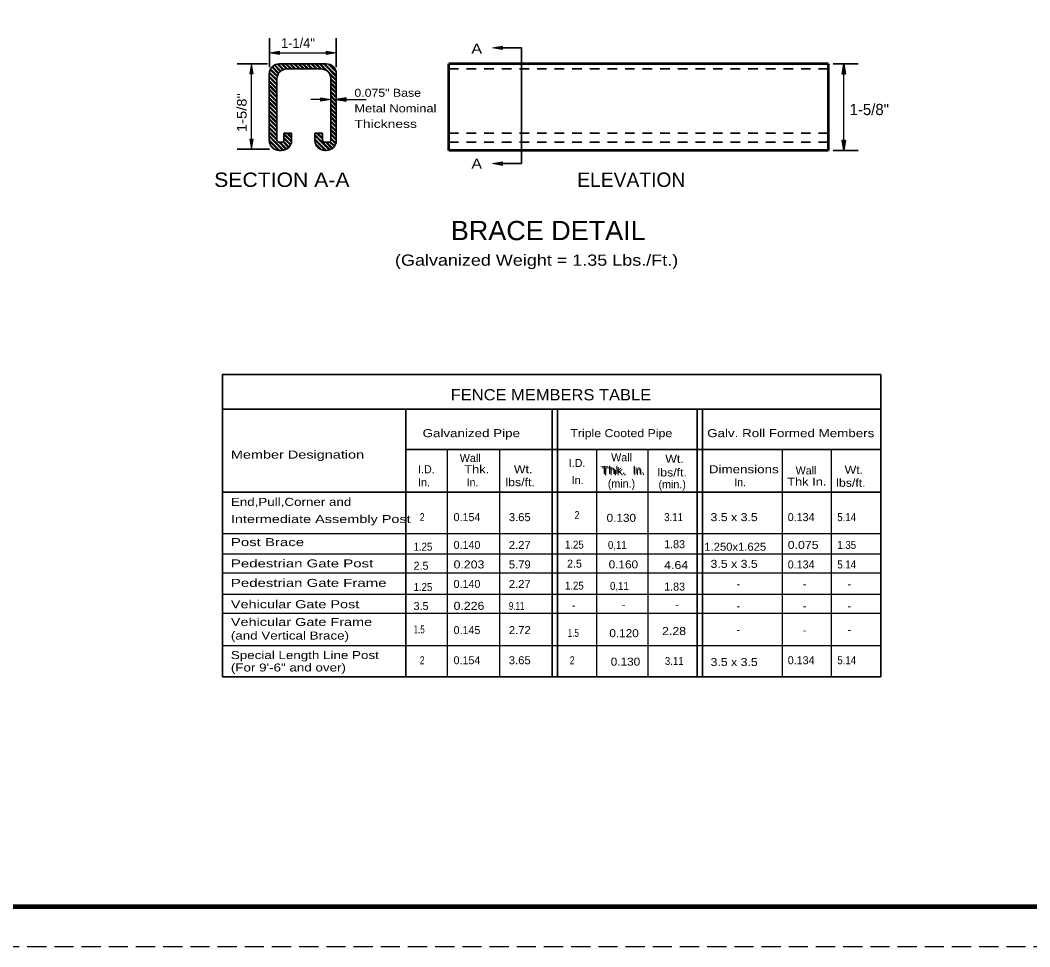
# Model space of a CAD drawing. Extents: x 36.5 to 71.8, y 27 to 49.
# Drawn here: x 48.56 to 61.18, y 27.04 to 38.62 of the extents above; entities that cross this region are included whole.
import ezdxf

# ---------------------------------------------------------------- set-up
doc = ezdxf.new("R2010")
doc.units = 0
doc.header["$LTSCALE"] = 0.04
doc.linetypes.add('LONG_DASHED', pattern=[7.5, 6, -1.5])
doc.linetypes.add('MEDIUM_DASHED', pattern=[4.5, 3, -1.5])
for name, color, linetype, lineweight in [('1', 7, 'Continuous', 35), ('2', 7, 'MEDIUM_DASHED', 35), ('3', 7, 'Continuous', 13), ('6', 7, 'Continuous', 13)]:
    doc.layers.add(name, color=color, linetype=linetype, lineweight=lineweight)

msp = doc.modelspace()

# ---------------------------------------------------------------- hatches: boundary and pattern name
at = {"layer": '1'}
for points in [[(51.80125, 38.19208), (51.80125, 38.23375), (51.67625, 38.21292), (51.67625, 38.21292)], [(52.38525, 38.19208), (52.38525, 38.23375), (52.51025, 38.21292), (52.51025, 38.21292)], [(51.47167, 37.94908), (51.43, 37.94908), (51.45083, 38.07408), (51.45083, 38.07408)], [(58.87608, 37.94908), (58.83442, 37.94908), (58.85525, 38.07408), (58.85525, 38.07408)], [(52.31933, 37.60633), (52.31933, 37.648), (52.44433, 37.62717), (52.44433, 37.62717)], [(52.63667, 37.60633), (52.63667, 37.648), (52.51167, 37.62717), (52.51167, 37.62717)], [(51.47167, 37.13292), (51.43, 37.13292), (51.45083, 37.00792), (51.45083, 37.00792)], [(58.87608, 37.11683), (58.83442, 37.11683), (58.85525, 36.99183), (58.85525, 36.99183)]]:
    msp.add_hatch(color=256, dxfattribs=at).paths.add_polyline_path(points)
at = {"layer": '3'}
for points in [[(54.58767, 38.25192), (54.58767, 38.29358), (54.46267, 38.27275), (54.46267, 38.27275)], [(54.58767, 36.80533), (54.58767, 36.847), (54.46267, 36.82617), (54.46267, 36.82617)]]:
    msp.add_hatch(color=256, dxfattribs=at).paths.add_polyline_path(points)

# ---------------------------------------------------------------- linework, layer by layer
at = {"layer": '1'}
for p, q in [((51.67625, 38.03367), (51.67625, 38.39292)), ((52.51025, 38.0305), (52.51025, 38.39292)), ((51.6515, 38.07408), (51.27083, 38.07408)), ((52.38667, 38.07408), (51.79933, 38.07408)), ((52.31933, 38.01042), (51.89483, 38.01042)), ((58.72383, 38.07408), (59.03525, 38.07408)), ((51.67433, 37.11683), (51.67433, 37.94908)), ((51.76983, 37.12492), (51.76983, 37.88542)), ((52.44433, 37.12492), (52.44433, 37.88542)), ((52.51167, 37.11683), (52.51167, 37.94908)), ((51.85792, 37.12492), (51.85792, 37.20825)), ((51.95342, 37.20825), (51.85792, 37.20825)), ((51.95342, 37.11683), (51.95342, 37.20825)), ((52.24475, 37.11683), (52.24475, 37.20825)), ((52.34025, 37.20825), (52.24475, 37.20825)), ((52.34025, 37.12492), (52.34025, 37.20825)), ((51.67542, 37.00792), (51.27083, 37.00792)), ((51.82842, 36.99183), (51.79933, 36.99183)), ((51.82667, 37.09367), (51.80108, 37.09367)), ((52.38667, 36.99183), (52.36975, 36.99183)), ((52.41308, 37.09367), (52.3715, 37.09367)), ((58.72383, 36.99183), (59.03525, 36.99183)), ((51.08742, 33.75592), (59.31725, 33.75592)), ((53.38158, 30.411), (53.38158, 33.75592)), ((55.209, 30.411), (55.209, 33.75592)), ((55.27567, 30.411), (55.27567, 33.75592)), ((57.02308, 30.411), (57.02308, 33.75592)), ((57.08975, 30.411), (57.08975, 33.75592)), ((53.38158, 33.25208), (59.31725, 33.25208)), ((51.08742, 32.72025), (59.31725, 32.72025)), ((51.08742, 30.411), (59.31725, 30.411))]:
    msp.add_line(p, q, dxfattribs=at)
at = {"layer": '1', "lineweight": 25}
for p, q in [((51.80125, 38.21292), (52.38525, 38.21292)), ((51.45083, 37.13292), (51.45083, 38.07408)), ((58.85525, 37.11683), (58.85525, 37.94908)), ((52.51167, 37.68525), (52.51167, 37.80717)), ((52.31933, 37.62717), (52.19433, 37.62717)), ((52.63667, 37.62717), (52.76167, 37.62717)), ((52.76167, 37.62717), (52.88667, 37.62717)), ((52.44433, 37.56467), (52.44433, 37.44717)), ((53.90183, 30.411), (53.90183, 33.25208)), ((54.55542, 30.411), (54.55542, 33.25208)), ((55.76925, 30.411), (55.76925, 33.25208)), ((56.4095, 30.411), (56.4095, 33.25208)), ((58.08908, 30.411), (58.08908, 33.25208)), ((58.70367, 30.411), (58.70367, 33.25208)), ((51.08742, 32.20183), (59.31725, 32.20183)), ((51.08742, 31.9505), (59.31725, 31.9505)), ((51.08742, 31.71258), (59.31725, 31.71258)), ((51.08742, 31.44667), (59.31725, 31.44667)), ((51.08742, 31.20875), (59.31725, 31.20875)), ((51.08742, 30.80292), (59.31725, 30.80292))]:
    msp.add_line(p, q, dxfattribs=at)
at = {"layer": '1', "lineweight": 13}
for p, q in [((51.77233, 37.91042), (51.68442, 37.99833)), ((51.77608, 37.92442), (51.69025, 38.01017)), ((51.787, 37.94875), (51.70483, 38.03092)), ((51.79408, 37.95942), (51.7135, 38.04)), ((51.81083, 37.978), (51.7335, 38.05533)), ((51.8205, 37.986), (51.74492, 38.06167)), ((51.84275, 37.99908), (51.771, 38.07083)), ((51.85542, 38.00408), (51.78617, 38.07342)), ((51.88483, 38.01008), (51.82075, 38.07408)), ((51.90217, 38.01042), (51.8385, 38.07408)), ((51.9375, 38.01042), (51.87383, 38.07408)), ((51.95517, 38.01042), (51.8915, 38.07408)), ((51.9905, 38.01042), (51.92683, 38.07408)), ((52.00817, 38.01042), (51.9445, 38.07408)), ((52.04358, 38.01042), (51.97992, 38.07408)), ((52.06125, 38.01042), (51.99758, 38.07408)), ((52.09658, 38.01042), (52.03292, 38.07408)), ((52.11425, 38.01042), (52.05058, 38.07408)), ((52.14958, 38.01042), (52.08592, 38.07408)), ((52.16733, 38.01042), (52.10367, 38.07408)), ((52.20267, 38.01042), (52.139, 38.07408)), ((52.22033, 38.01042), (52.15667, 38.07408)), ((52.25567, 38.01042), (52.192, 38.07408)), ((52.27333, 38.01042), (52.20967, 38.07408)), ((52.30875, 38.01042), (52.24508, 38.07408)), ((52.32658, 38.01025), (52.26275, 38.07408)), ((52.37467, 37.99758), (52.29808, 38.07408)), ((52.51167, 37.87817), (52.31575, 38.07408)), ((52.51167, 37.9135), (52.35108, 38.07408)), ((52.51167, 37.93117), (52.36883, 38.07408)), ((52.51025, 37.968), (52.40558, 38.07267)), ((52.50425, 37.99175), (52.42933, 38.06658)), ((51.76983, 37.82458), (51.67433, 37.92008)), ((51.76983, 37.80692), (51.67433, 37.90242)), ((51.76983, 37.7715), (51.67433, 37.867)), ((51.76983, 37.85992), (51.6745, 37.95525)), ((51.76983, 37.87758), (51.67625, 37.97117)), ((52.51167, 37.8605), (52.4315, 37.94067)), ((52.51167, 37.82517), (52.44417, 37.89267)), ((52.51167, 37.80742), (52.44433, 37.87483)), ((51.76983, 37.75383), (51.67433, 37.84933)), ((51.76983, 37.7185), (51.67433, 37.814)), ((51.76983, 37.70083), (51.67433, 37.79633)), ((51.76983, 37.6655), (51.67433, 37.76092)), ((51.76983, 37.64775), (51.67433, 37.74325)), ((52.51167, 37.77208), (52.44433, 37.83942)), ((52.51167, 37.75442), (52.44433, 37.82175)), ((52.51167, 37.71908), (52.44433, 37.78642)), ((52.51167, 37.70142), (52.44433, 37.76875)), ((51.76983, 37.61242), (51.67433, 37.70792)), ((51.76983, 37.59475), (51.67433, 37.69025)), ((51.76983, 37.55942), (51.67433, 37.65492)), ((51.76983, 37.54175), (51.67433, 37.63725)), ((52.51167, 37.666), (52.44433, 37.73333)), ((52.51167, 37.64833), (52.44433, 37.71567)), ((52.51167, 37.613), (52.44433, 37.68033)), ((52.51167, 37.59533), (52.44433, 37.66267)), ((52.51167, 37.56), (52.44433, 37.62733)), ((52.51167, 37.54225), (52.44433, 37.60967)), ((51.76983, 37.50633), (51.67433, 37.60183)), ((51.76983, 37.48867), (51.67433, 37.58417)), ((51.76983, 37.45333), (51.67433, 37.54883)), ((51.76983, 37.43567), (51.67433, 37.53117)), ((51.76983, 37.40033), (51.67433, 37.49575)), ((52.51167, 37.50692), (52.44433, 37.57425)), ((52.51167, 37.48925), (52.44433, 37.55658)), ((52.51167, 37.45392), (52.44433, 37.52125)), ((52.51167, 37.43625), (52.44433, 37.50358)), ((51.76983, 37.38258), (51.67433, 37.47808)), ((51.76983, 37.34725), (51.67433, 37.44275)), ((51.76983, 37.32958), (51.67433, 37.42508)), ((51.76983, 37.29425), (51.67433, 37.38975)), ((51.76983, 37.27658), (51.67433, 37.37208)), ((52.51167, 37.40083), (52.44433, 37.46817)), ((52.51167, 37.38317), (52.44433, 37.4505)), ((52.51167, 37.34783), (52.44433, 37.41517)), ((52.51167, 37.33017), (52.44433, 37.3975)), ((52.51167, 37.29483), (52.44433, 37.36217)), ((51.76983, 37.24117), (51.67433, 37.33667)), ((51.76983, 37.2235), (51.67433, 37.319)), ((51.76983, 37.18817), (51.67433, 37.28367)), ((51.76983, 37.1705), (51.67433, 37.266)), ((51.76983, 37.13517), (51.67433, 37.23067)), ((52.51167, 37.18875), (52.44425, 37.25625)), ((52.51167, 37.27708), (52.44433, 37.3445)), ((52.51167, 37.24175), (52.44433, 37.30908)), ((52.51167, 37.22408), (52.44433, 37.29142)), ((52.51167, 37.17108), (52.44458, 37.23817)), ((51.77108, 37.11625), (51.67433, 37.21292)), ((51.85683, 36.99508), (51.67433, 37.17758)), ((51.84175, 36.9925), (51.67433, 37.15992)), ((51.80708, 36.99183), (51.67433, 37.12458)), ((51.78892, 36.99225), (51.67475, 37.10642)), ((51.923, 37.035), (51.85175, 37.10625)), ((51.95333, 37.11075), (51.85792, 37.20608)), ((51.9515, 37.09483), (51.85792, 37.18842)), ((51.94333, 37.06767), (51.85792, 37.15308)), ((51.93758, 37.05583), (51.85792, 37.13542)), ((51.95342, 37.14592), (51.89108, 37.20825)), ((51.95342, 37.16367), (51.90883, 37.20825)), ((51.95342, 37.199), (51.94417, 37.20825)), ((52.43408, 37.00117), (52.24475, 37.19058)), ((52.421, 36.99658), (52.24475, 37.17292)), ((52.39033, 36.99183), (52.24475, 37.1375)), ((52.39033, 36.99183), (52.24475, 37.1375)), ((52.37275, 36.99183), (52.24475, 37.11983)), ((52.34025, 37.13042), (52.26233, 37.20825)), ((52.34025, 37.14808), (52.28, 37.20825)), ((52.34025, 37.18342), (52.31542, 37.20825)), ((52.34025, 37.20117), (52.33308, 37.20825)), ((52.49192, 37.04942), (52.43683, 37.10458)), ((52.51167, 37.13567), (52.44433, 37.203)), ((52.51167, 37.118), (52.44433, 37.18533)), ((52.50792, 37.08642), (52.44433, 37.15)), ((52.50375, 37.07292), (52.44433, 37.13233)), ((51.73792, 37.00792), (51.69042, 37.05542)), ((51.88292, 37.00433), (51.79233, 37.09492)), ((51.89433, 37.01058), (51.81125, 37.09367)), ((51.91433, 37.026), (51.84242, 37.09792)), ((52.33133, 36.99783), (52.25075, 37.0785)), ((52.29475, 37.01683), (52.26975, 37.04183)), ((52.45708, 37.0135), (52.37692, 37.09367)), ((52.46717, 37.02117), (52.39467, 37.09367)), ((52.48458, 37.03908), (52.42683, 37.09683))]:
    msp.add_line(p, q, dxfattribs=at)
at = {"layer": '1', "lineweight": 53}
for p, q in [((58.66133, 38.07408), (53.9195, 38.07408)), ((53.9195, 36.99183), (53.9195, 38.07408)), ((58.66133, 38.07408), (58.66133, 36.99183)), ((58.66133, 36.99183), (53.9195, 36.99183))]:
    msp.add_line(p, q, dxfattribs=at)
at = {"layer": '1', "linetype": 'LONG_DASHED', "lineweight": 25}
msp.add_line((71.668, 27.03833), (36.468, 27.03833), dxfattribs=at)
at = {"layer": '1', "lineweight": 158}
msp.add_lwpolyline([(71.58467, 48.53833), (71.58467, 27.53833), (39.08467, 27.53833)], dxfattribs=at)
at = {"layer": '1', "lineweight": 13}
for points in [[(51.80125, 38.19208), (51.80125, 38.23375), (51.67625, 38.21292), (51.67625, 38.21292)], [(52.38525, 38.19208), (52.38525, 38.23375), (52.51025, 38.21292), (52.51025, 38.21292)], [(51.47167, 37.94908), (51.43, 37.94908), (51.45083, 38.07408), (51.45083, 38.07408)], [(51.47167, 37.13292), (51.43, 37.13292), (51.45083, 37.00792), (51.45083, 37.00792)]]:
    msp.add_lwpolyline(points, close=True, dxfattribs=at)
at = {"layer": '1'}
for points in [[(58.87608, 37.94908), (58.83442, 37.94908), (58.85525, 38.07408), (58.85525, 38.07408)], [(58.87608, 37.11683), (58.83442, 37.11683), (58.85525, 36.99183), (58.85525, 36.99183)]]:
    msp.add_lwpolyline(points, close=True, dxfattribs=at)
at = {"layer": '1', "lineweight": 25}
for points in [[(52.31933, 37.60633), (52.31933, 37.648), (52.44433, 37.62717), (52.44433, 37.62717)], [(52.63667, 37.60633), (52.63667, 37.648), (52.51167, 37.62717), (52.51167, 37.62717)]]:
    msp.add_lwpolyline(points, close=True, dxfattribs=at)
at = {"layer": '1'}
msp.add_lwpolyline([(51.08742, 30.411), (51.08742, 34.18983), (59.31725, 34.18983), (59.31725, 30.411)], dxfattribs=at)
for centre, radius, start, end in [((51.79933, 37.94908), 0.125, 90, 180), ((51.89483, 37.88542), 0.125, 90, 180), ((52.31933, 37.88542), 0.125, 0, 90), ((52.38667, 37.94908), 0.125, 0, 90), ((51.79933, 37.11683), 0.125, 180, 270), ((51.80108, 37.12492), 0.03125, 180, 270), ((51.82667, 37.12492), 0.03125, 270, 0), ((51.82842, 37.11683), 0.125, 270, 0), ((52.36975, 37.11683), 0.125, 180, 270), ((52.3715, 37.12492), 0.03125, 180, 270), ((52.38667, 37.11683), 0.125, 270, 0), ((52.41308, 37.12492), 0.03125, 270, 0)]:
    msp.add_arc(centre, radius, start, end, dxfattribs=at)
at = {"layer": '2'}
for p, q in [((58.66133, 38.01042), (53.9195, 38.01042)), ((58.66133, 37.20825), (53.9195, 37.20825)), ((58.66133, 37.09367), (53.9195, 37.09367))]:
    msp.add_line(p, q, dxfattribs=at)
at = {"layer": '3', "lineweight": 35}
msp.add_line((54.58767, 36.82617), (54.82892, 36.82617), dxfattribs=at)
at = {"layer": '3'}
for points in [[(54.58767, 38.25192), (54.58767, 38.29358), (54.46267, 38.27275), (54.46267, 38.27275)], [(54.58767, 36.80533), (54.58767, 36.847), (54.46267, 36.82617), (54.46267, 36.82617)]]:
    msp.add_lwpolyline(points, close=True, dxfattribs=at)
at = {"layer": '3', "lineweight": 35}
msp.add_lwpolyline([(54.58767, 38.27275), (54.82892, 38.27275), (54.82892, 36.82617)], dxfattribs=at)
at = {"layer": '6'}
for p, q in [((52.51025, 38.21292), (52.51033, 38.21292)), ((51.45083, 38.06167), (51.45092, 38.06167)), ((51.74492, 38.06167), (51.745, 38.06167)), ((51.67625, 37.97117), (51.67633, 37.97117)), ((52.51025, 37.968), (52.51033, 37.968)), ((51.73792, 37.00792), (51.738, 37.00792))]:
    msp.add_line(p, q, dxfattribs=at)
at = {"layer": '6', "lineweight": 35}
for p, q in [((58.66133, 38.07408), (58.66142, 38.07408)), ((58.85525, 38.07408), (58.85533, 38.07408)), ((58.66133, 36.99183), (58.66142, 36.99183))]:
    msp.add_line(p, q, dxfattribs=at)
at = {"layer": '6', "lineweight": 25}
for p, q in [((52.44433, 37.62717), (52.44442, 37.62717)), ((52.51167, 37.62717), (52.51175, 37.62717)), ((52.51167, 37.62275), (52.51175, 37.62275))]:
    msp.add_line(p, q, dxfattribs=at)

# ---------------------------------------------------------------- texts
at = {"layer": '1'}
msp.add_text('1-1/4"', height=0.12, dxfattribs=at).set_placement((51.82108, 38.27292))
at = {"layer": '1', "width": 1.15}
msp.add_text('1-5/8"', height=0.12, rotation=90, dxfattribs=at).set_placement((51.39083, 37.2205))
at = {"layer": '3'}
for s, height, width, p in [(' A', 0.125, 1.2, (54.14408, 38.20142)), ('0.075" Base', 0.1, 1.15, (52.73817, 37.66208)), ('Metal Nominal', 0.1, 1.2, (52.73817, 37.46783)), ('Thickness', 0.1, 1.3, (52.73817, 37.27358)), (' A', 0.125, 1.2, (54.14408, 36.76283)), ('SECTION A-A', 0.18, 1.1, (50.98517, 36.53533)), ('BRACE DETAIL', 0.24, 1.05, (53.944, 35.8705)), ('(Galvanized Weight = 1.35 Lbs./Ft.)', 0.14, 1.2, (53.24542, 35.55067)), ('FENCE MEMBERS TABLE', 0.14, 1.1, (53.94183, 33.86792)), ('Galvanized Pipe', 0.1, 1.25, (53.59058, 33.408)), ('Triple Cooted Pipe', 0.1, 1.15, (55.43767, 33.408)), ('Galv. Roll Formed Members', 0.1, 1.25, (57.14758, 33.408)), ('Member Designation', 0.1, 1.35, (51.19408, 33.14017)), ('Wt.', 0.1, 1.15, (56.624, 33.08733)), ('Thk.', 0.1, 1.2, (54.11192, 32.95708)), ('Wt.', 0.1, 1.15, (54.73183, 32.95708)), ('Thk.', 0.1, 1.2, (55.81317, 32.94842)), ('Thk.', 0.1, 1.2, (55.8305, 32.93108)), ('lbs/ft.', 0.1, 1.15, (56.52708, 32.91683)), ('Dimensions', 0.1, 1.25, (57.16875, 32.95708)), ('Wt.', 0.1, 1.15, (58.8665, 32.94975)), ('lbs/ft.', 0.1, 1.15, (54.62625, 32.79525)), ('Thk In.', 0.1, 1.2, (58.14792, 32.80192)), ('lbs/ft.', 0.1, 1.15, (58.76075, 32.78783)), ('End,Pull,Corner and', 0.1, 1.25, (51.19408, 32.54883)), ('Intermediate Assembly Post', 0.1, 1.35, (51.19408, 32.3345)), ('2', 0.1, 0.8, (53.55542, 32.35842)), ('3.65', 0.1, 1.05, (54.6685, 32.35842)), ('2', 0.1, 0.8, (55.491, 32.3845)), ('0.130', 0.1, 1.1, (55.89025, 32.34983)), ('3.11', 0.1, 0.9, (56.61075, 32.3585)), ('3.5 x 3.5', 0.1, 1.15, (57.18983, 32.35842)), ('5.14', 0.1, 0.9, (58.77492, 32.35842)), ('Post Brace', 0.1, 1.4, (51.19408, 32.04625)), ('1.25', 0.1, 0.9, (53.47792, 31.98883)), ('2.27', 0.1, 1.05, (54.6685, 32.011)), ('1.25', 0.1, 0.9, (55.37008, 32.01483)), ('0,11', 0.1, 0.9, (55.90758, 32.01117)), ('1.250x1.625', 0.1, 1.05, (57.11233, 31.98883)), ('0.075', 0.1, 1.15, (58.15492, 32.011)), ('1.35', 0.1, 0.9, (58.77492, 32.011)), ('Pedestrian Gate Post', 0.1, 1.4, (51.19408, 31.78008)), ('0.203', 0.1, 1.15, (53.97808, 31.76708)), ('5.79', 0.1, 1.05, (54.6685, 31.76708)), ('0.160', 0.1, 1.1, (55.91633, 31.768)), ('4.64', 0.1, 1.15, (56.61067, 31.75933)), ('3.5 x 3.5', 0.1, 1.15, (57.18983, 31.7745)), ('5.14', 0.1, 0.9, (58.77492, 31.76708)), ('Pedestrian Gate Frame', 0.1, 1.4, (51.19408, 31.53625)), ('1.25', 0.1, 0.9, (53.47792, 31.48492)), ('2.27', 0.1, 1.05, (54.6685, 31.52325)), ('1.25', 0.1, 0.9, (55.37017, 31.50225)), ('0,11', 0.1, 0.9, (55.93358, 31.49883)), ('0,11', 0.1, 0.9, (55.93358, 31.49883)), ('Vehicular Gate Post', 0.1, 1.35, (51.19408, 31.27017)), ('0.226', 0.1, 1.15, (53.97808, 31.24975)), ('9.11', 0.1, 0.75, (54.6685, 31.24975)), ('Vehicular Gate Frame', 0.1, 1.35, (51.19408, 31.04833)), ('1.5', 0.1, 0.75, (53.47792, 30.9555)), ('2.72', 0.1, 1.05, (54.6685, 30.94667)), ('(and Vertical Brace)', 0.1, 1.25, (51.19408, 30.87842)), ('1.5', 0.1, 0.75, (55.40483, 30.91208)), ('0.120', 0.1, 1.1, (55.92492, 30.90825)), ('2.28', 0.1, 1.15, (56.58467, 30.93442)), ('Special Length Line Post', 0.1, 1.25, (51.19408, 30.6345)), ('2', 0.1, 0.8, (53.55542, 30.56975)), ('3.65', 0.1, 1.05, (54.6685, 30.56975)), ('2', 0.1, 0.8, (55.43025, 30.56975)), ('5.14', 0.1, 0.9, (58.77492, 30.56975)), ('(For 9\'-6" and over)', 0.1, 1.25, (51.19408, 30.47925)), ('0.130', 0.1, 1.1, (55.94233, 30.55225)), ('3.11', 0.1, 0.9, (56.61933, 30.561)), ('3.5 x 3.5', 0.1, 1.15, (57.18983, 30.54758))]:
    msp.add_text(s, height=height, dxfattribs=dict(at, width=width)).set_placement(p)
for s, height, p in [('1-5/8"', 0.14, (58.92742, 37.4335)), ('ELEVATION', 0.18, (55.52375, 36.53533)), ('Wall', 0.1, (54.05558, 33.09758)), ('Wall', 0.1, (55.94775, 33.10625)), ('I.D.', 0.1, (55.41767, 33.03525)), ('I.D.', 0.1, (53.53417, 32.95708)), ('In.', 0.1, (56.21467, 32.95158)), ('In.', 0.1, (56.22333, 32.93425)), ('Wall', 0.1, (58.2535, 32.94233)), ('In.', 0.1, (53.53417, 32.79525)), ('In.', 0.1, (54.14017, 32.79525)), ('In.', 0.1, (55.45458, 32.82125)), ('(min.)', 0.1, (55.90592, 32.77783)), ('(min.)', 0.1, (56.53958, 32.76917)), ('In.', 0.1, (57.48567, 32.79525)), ('0.154', 0.1, (53.97808, 32.35842)), ('0.134', 0.1, (58.15492, 32.35842)), ('0.140', 0.1, (53.97808, 32.011)), ('1.83', 0.1, (56.61067, 32.01983)), ('2.5', 0.1, (53.47792, 31.75092)), ('2.5', 0.1, (55.39617, 31.77692)), ('0.134', 0.1, (58.15492, 31.76708)), ('0.140', 0.1, (53.97808, 31.52325)), ('1.83', 0.1, (56.61067, 31.49017)), ('-', 0.1, (57.51392, 31.52325)), ('-', 0.1, (58.34508, 31.52325)), ('-', 0.1, (58.9015, 31.52325)), ('3.5', 0.1, (53.47792, 31.24708)), ('-', 0.1, (55.45683, 31.25842)), ('-', 0.1, (56.08175, 31.26708)), ('-', 0.1, (56.75008, 31.26708)), ('-', 0.1, (57.51392, 31.24975)), ('-', 0.1, (58.34508, 31.24975)), ('-', 0.1, (58.9015, 31.24975)), ('0.145', 0.1, (53.97808, 30.94667)), ('-', 0.1, (57.51392, 30.95408)), ('-', 0.1, (58.34508, 30.94667)), ('-', 0.1, (58.9015, 30.95408)), ('0.154', 0.1, (53.97808, 30.56975)), ('0.134', 0.1, (58.15492, 30.56975))]:
    msp.add_text(s, height=height, dxfattribs=at).set_placement(p)

doc.saveas('drawing.dxf')
